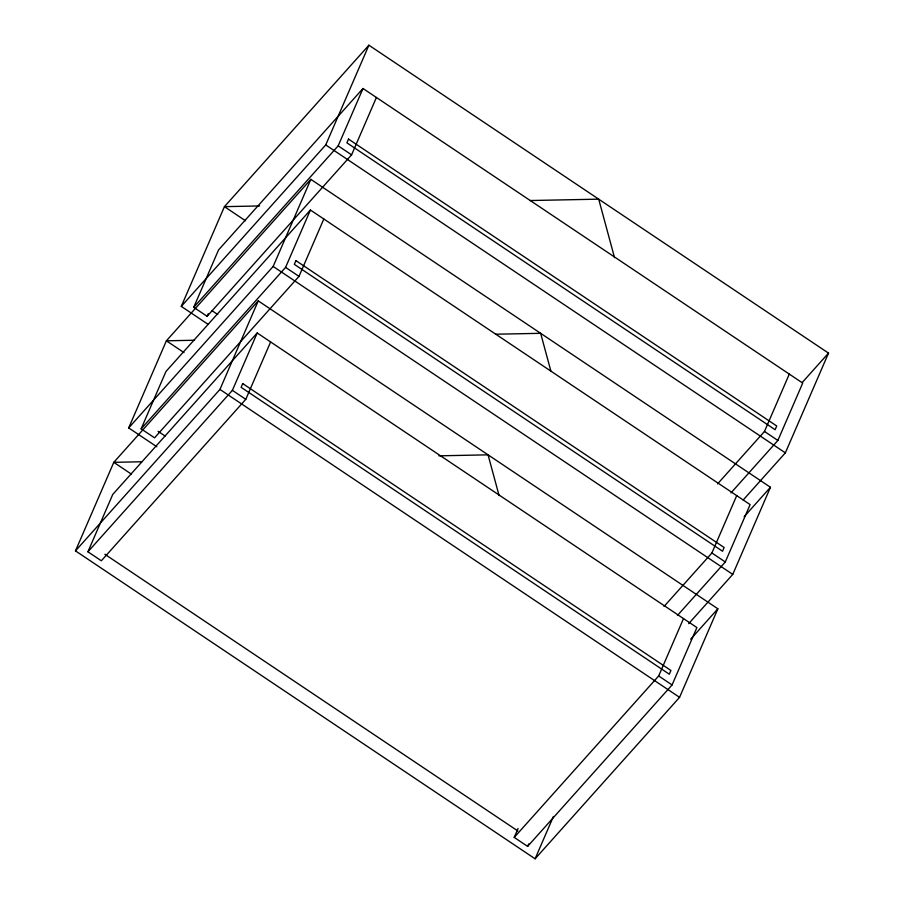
<?xml version="1.0" encoding="UTF-8"?>
<svg xmlns="http://www.w3.org/2000/svg" width="904" height="904" viewBox="0 0 904 904"><rect width="100%" height="100%" fill="white"/><g stroke="black" fill="none" stroke-linecap="round" stroke-linejoin="round"><path stroke-width="1.36" d="M75.484 550.875L113.802 462.328L258.25 300.874L717.866 608.799L679.559 697.346L535.1 858.8L75.484 550.875L219.943 389.421L258.25 300.874M156.833 446.768L128.696 427.908L166.392 340.808L310.84 179.354L770.457 487.279L732.771 574.379L688.678 623.658M208.259 324.446L181.286 306.388L224.441 206.654L368.9 45.2L828.516 353.125L785.361 452.859L743.144 500.036M270.612 341.961L245.786 399.331L101.338 560.785L87.925 551.802L112.751 494.443L257.211 332.977L696.905 627.568L672.079 684.938L527.631 846.393L514.229 837.409L518.082 828.482M323.824 219.005L298.998 276.375L154.55 437.83L141.137 428.846L165.963 371.476L310.411 210.022L750.117 504.601L725.29 561.972L677.458 615.443M376.414 97.474L351.588 154.844L207.129 316.298L193.727 307.315L218.553 249.945L363.001 88.49L802.707 383.081L777.881 440.451L730.986 492.872M207.129 316.298L208.236 313.744M128.696 427.908L273.155 266.454L310.84 179.354M181.286 306.388L325.734 144.922L368.9 45.2M87.925 551.802L232.384 390.347L257.211 332.977M141.137 428.846L285.585 267.392L310.411 210.022M193.727 307.315L338.175 145.86L363.001 88.49M527.631 846.393L528.738 843.839M535.1 858.8L553.429 816.459M514.229 837.409L658.677 675.955L683.503 618.585M664.044 606.46L711.889 552.988L736.715 495.618M717.573 483.889L764.479 431.468L789.305 374.098M802.243 382.482L828.516 353.125M744.195 516.636L770.457 487.279M690.667 639.207L717.866 608.799M259.617 205.954L224.441 206.654L245.549 220.791M529.755 200.541L598.708 199.162L614.528 257.629M194.529 340.243L166.392 340.808L183.975 352.583M495.629 334.209L540.648 333.316L550.954 371.386M141.939 461.763L113.802 462.328L131.385 474.114M438.813 455.831L488.058 454.836L499.098 495.629M338.175 145.86L351.588 154.844M764.479 431.468L777.881 440.451M325.734 144.922L785.361 452.859M285.585 267.392L298.998 276.375M711.889 552.988L725.29 561.972M273.155 266.454L732.771 574.379M211.841 310.569L217.706 314.502M232.384 390.347L245.786 399.331M658.677 675.955L672.079 684.938M219.943 389.421L679.559 697.346M158.076 431.31L165.116 436.033M104.864 554.276L517.822 830.945M242.724 383.59L241.108 387.319L669.31 674.203L670.926 670.474L242.724 383.59M295.924 260.623L294.32 264.352L722.522 551.237L724.138 547.508L295.924 260.623M348.515 139.103L346.91 142.832L775.112 429.716L776.728 425.987L348.515 139.103"/></g></svg>
